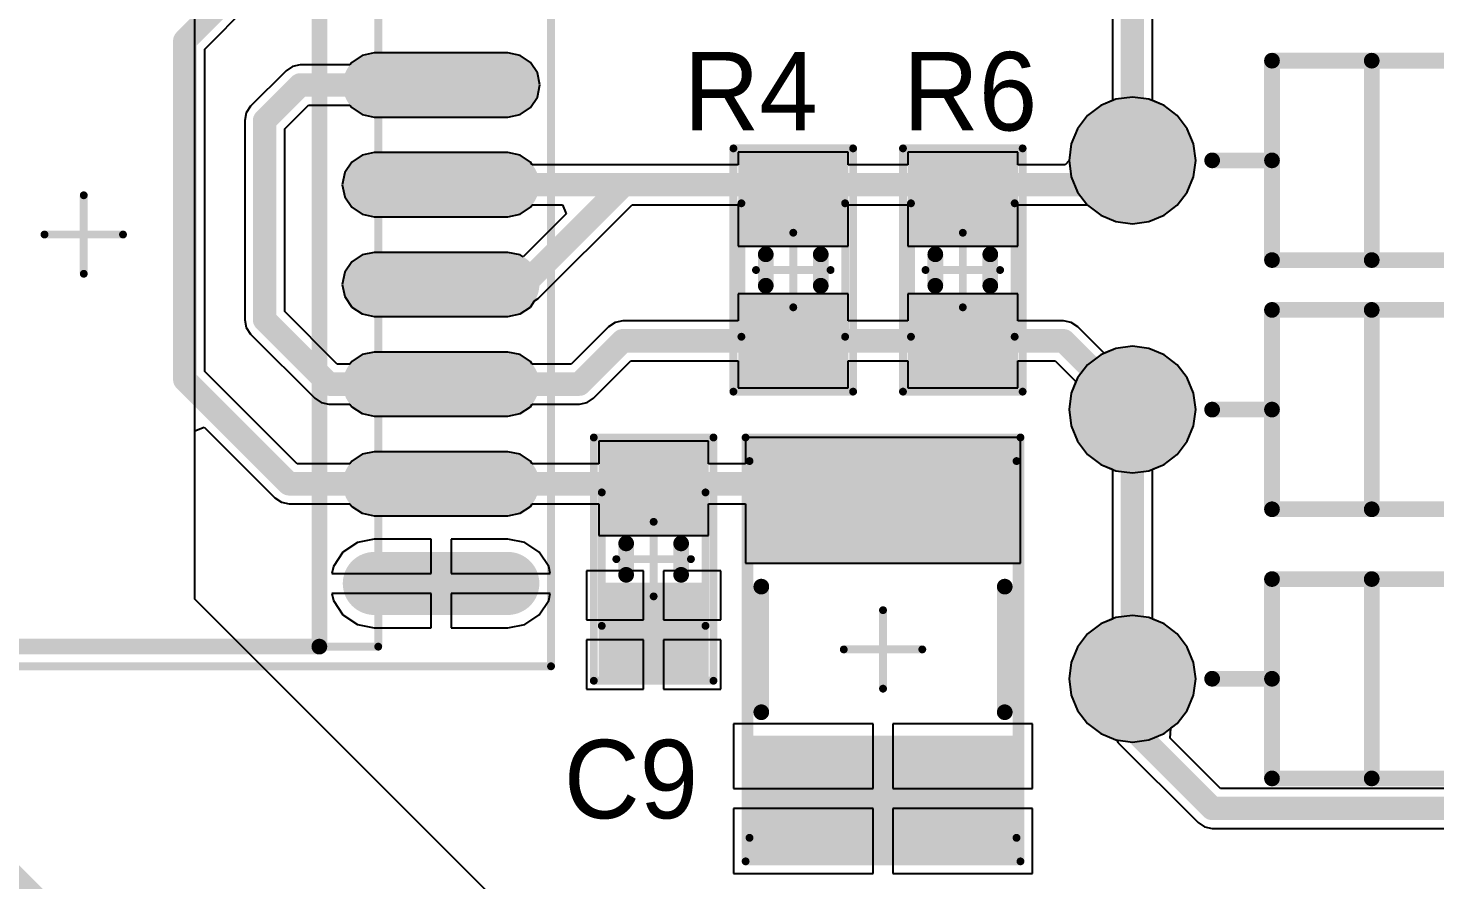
# Model space of a CAD drawing. Header units: millimetres. Extents: x 2.41 to 5.26, y 1.71 to 2.9.
# Drawn here: x 3.581 to 4.286, y 2.021 to 2.449 of the extents above; entities that cross this region are included whole.
import ezdxf

# ---------------------------------------------------------------- set-up
doc = ezdxf.new("R2010")
doc.units = ezdxf.units.MM
doc.header["$MEASUREMENT"] = 0
for name, color, linetype in [('BottomLayer', 5, 'Continuous'), ('BottomSolder', 6, 'Continuous'), ('Mechanical13', 56, 'Continuous'), ('Mechanical15', 56, 'Continuous'), ('MultiLayer', 9, 'Continuous'), ('PadHoleLayer', 156, 'Continuous'), ('TopLayer', 1, 'Continuous'), ('TopOverlay', 2, 'Continuous'), ('TopPaste', 8, 'Continuous'), ('TopSolder', 216, 'Continuous')]:
    doc.layers.add(name, color=color, linetype=linetype)

# ---------------------------------------------------------------- blocks, each defined once
blk = doc.blocks.new('SOIC127P1030_16N_8')
at = {"layer": 'Mechanical13', "const_width": 0.00394}
for points in [[(0.14764, -0.20669), (0.14764, 0.20669)], [(-0.14764, -0.20669), (0.14764, -0.20669)]]:
    blk.add_lwpolyline(points, dxfattribs=at)
at = {"layer": 'Mechanical13', "const_width": 0.00197}
blk.add_lwpolyline([(0.14665, -0.20669, 1), (0.14862, -0.20669, 1)], format="xyb", close=True, dxfattribs=at)
blk.add_lwpolyline([(0.14665, -0.20669, 1), (0.14862, -0.20669, 1)], format="xyb", close=True, dxfattribs=at)
at = {"layer": 'Mechanical15', "const_width": 0.00394}
for points in [[(0.23425, -0.21654), (0.23425, 0.21654)], [(0, -0.01969), (0, 0.01969)], [(-0.01969, 0), (0.01969, 0)], [(-0.23425, -0.21654), (0.23425, -0.21654)]]:
    blk.add_lwpolyline(points, dxfattribs=at)
at = {"layer": 'Mechanical15', "const_width": 0.00197}
for points in [[(-0.00098, 0.01969, 1), (0.00098, 0.01969, 1)], [(-0.02067, 0, 1), (-0.0187, 0, 1)], [(0.0187, 0, 1), (0.02067, 0, 1)], [(-0.00098, -0.01969, 1), (0.00098, -0.01969, 1)], [(0.23327, -0.21654, 1), (0.23524, -0.21654, 1)], [(0.23327, -0.21654, 1), (0.23524, -0.21654, 1)]]:
    blk.add_lwpolyline(points, format="xyb", close=True, dxfattribs=at)
at = {"layer": 'TopLayer', "const_width": 0.02362}
for points in [[(0.14567, 0.075), (0.2126, 0.075)], [(0.14567, 0.025), (0.2126, 0.025)], [(0.14567, -0.025), (0.2126, -0.025)], [(0.14567, -0.075), (0.2126, -0.075)], [(0.14567, -0.125), (0.2126, -0.125)], [(0.14567, -0.175), (0.2126, -0.175)]]:
    blk.add_lwpolyline(points, dxfattribs=at)
at = {"layer": 'TopLayer', "const_width": 0.01181}
for points in [[(0.13976, 0.075, 1), (0.15157, 0.075, 1)], [(0.20669, 0.075, 1), (0.2185, 0.075, 1)], [(0.13976, 0.025, 1), (0.15157, 0.025, 1)], [(0.20669, 0.025, 1), (0.2185, 0.025, 1)], [(0.13976, -0.025, 1), (0.15157, -0.025, 1)], [(0.20669, -0.025, 1), (0.2185, -0.025, 1)], [(0.13976, -0.075, 1), (0.15157, -0.075, 1)], [(0.20669, -0.075, 1), (0.2185, -0.075, 1)], [(0.13976, -0.125, 1), (0.15157, -0.125, 1)], [(0.20669, -0.125, 1), (0.2185, -0.125, 1)], [(0.13976, -0.175, 1), (0.15157, -0.175, 1)], [(0.20669, -0.175, 1), (0.2185, -0.175, 1)]]:
    blk.add_lwpolyline(points, format="xyb", close=True, dxfattribs=at)
at = {"layer": 'TopOverlay', "const_width": 0.00787}
for points in [[(0.11811, -0.20669), (0.11811, 0.20669)], [(-0.11811, -0.20669), (0.11811, -0.20669)]]:
    blk.add_lwpolyline(points, dxfattribs=at)
at = {"layer": 'TopOverlay', "const_width": 0.00394}
blk.add_lwpolyline([(0.11614, -0.20669, 1), (0.12008, -0.20669, 1)], format="xyb", close=True, dxfattribs=at)
blk.add_lwpolyline([(0.11614, -0.20669, 1), (0.12008, -0.20669, 1)], format="xyb", close=True, dxfattribs=at)
at = {"layer": 'TopPaste', "const_width": 0.02362}
for points in [[(0.14567, 0.075), (0.2126, 0.075)], [(0.14567, 0.025), (0.2126, 0.025)], [(0.14567, -0.025), (0.2126, -0.025)], [(0.14567, -0.075), (0.2126, -0.075)], [(0.14567, -0.125), (0.2126, -0.125)], [(0.14567, -0.175), (0.2126, -0.175)]]:
    blk.add_lwpolyline(points, dxfattribs=at)
at = {"layer": 'TopPaste', "const_width": 0.01181}
for points in [[(0.13976, 0.075, 1), (0.15157, 0.075, 1)], [(0.20669, 0.075, 1), (0.2185, 0.075, 1)], [(0.13976, 0.025, 1), (0.15157, 0.025, 1)], [(0.20669, 0.025, 1), (0.2185, 0.025, 1)], [(0.13976, -0.025, 1), (0.15157, -0.025, 1)], [(0.20669, -0.025, 1), (0.2185, -0.025, 1)], [(0.13976, -0.075, 1), (0.15157, -0.075, 1)], [(0.20669, -0.075, 1), (0.2185, -0.075, 1)], [(0.13976, -0.125, 1), (0.15157, -0.125, 1)], [(0.20669, -0.125, 1), (0.2185, -0.125, 1)], [(0.13976, -0.175, 1), (0.15157, -0.175, 1)], [(0.20669, -0.175, 1), (0.2185, -0.175, 1)]]:
    blk.add_lwpolyline(points, format="xyb", close=True, dxfattribs=at)
at = {"layer": 'TopSolder', "const_width": 0.03162}
for points in [[(0.14567, 0.075), (0.2126, 0.075)], [(0.14567, 0.025), (0.2126, 0.025)], [(0.14567, -0.025), (0.2126, -0.025)], [(0.14567, -0.075), (0.2126, -0.075)], [(0.14567, -0.125), (0.2126, -0.125)], [(0.14567, -0.175), (0.2126, -0.175)]]:
    blk.add_lwpolyline(points, dxfattribs=at)
at = {"layer": 'TopSolder', "const_width": 0.01581}
for points in [[(0.13776, 0.075, 1), (0.15357, 0.075, 1)], [(0.20469, 0.075, 1), (0.2205, 0.075, 1)], [(0.13776, 0.025, 1), (0.15357, 0.025, 1)], [(0.20469, 0.025, 1), (0.2205, 0.025, 1)], [(0.13776, -0.025, 1), (0.15357, -0.025, 1)], [(0.20469, -0.025, 1), (0.2205, -0.025, 1)], [(0.13776, -0.075, 1), (0.15357, -0.075, 1)], [(0.20469, -0.075, 1), (0.2205, -0.075, 1)], [(0.13776, -0.125, 1), (0.15357, -0.125, 1)], [(0.20469, -0.125, 1), (0.2205, -0.125, 1)], [(0.13776, -0.175, 1), (0.15357, -0.175, 1)], [(0.20469, -0.175, 1), (0.2205, -0.175, 1)]]:
    blk.add_lwpolyline(points, format="xyb", close=True, dxfattribs=at)
blk = doc.blocks.new('SMD_R_9')
at = {"layer": 'Mechanical13', "const_width": 0.00394}
for points in [[(-0.03346, -0.026), (-0.03346, 0.026)], [(0.03346, 0.026), (-0.03346, 0.026)], [(0.03346, -0.026), (0.03346, 0.026)], [(0.03346, -0.026), (-0.03346, -0.026)]]:
    blk.add_lwpolyline(points, dxfattribs=at)
at = {"layer": 'Mechanical13', "const_width": 0.00197}
for points in [[(-0.03445, 0.026, 1), (-0.03248, 0.026, 1)], [(-0.03445, 0.026, 1), (-0.03248, 0.026, 1)], [(0.03248, 0.026, 1), (0.03445, 0.026, 1)], [(0.03248, 0.026, 1), (0.03445, 0.026, 1)], [(-0.03445, -0.026, 1), (-0.03248, -0.026, 1)], [(-0.03445, -0.026, 1), (-0.03248, -0.026, 1)], [(0.03248, -0.026, 1), (0.03445, -0.026, 1)], [(0.03248, -0.026, 1), (0.03445, -0.026, 1)]]:
    blk.add_lwpolyline(points, format="xyb", close=True, dxfattribs=at)
at = {"layer": 'Mechanical15', "const_width": 0.00394}
for points in [[(-0.061, -0.03), (-0.061, 0.03)], [(0.061, 0.03), (-0.061, 0.03)], [(0.061, -0.03), (0.061, 0.03)], [(0, -0.0187), (0, 0.0187)], [(0.0187, 0), (-0.0187, 0)], [(0.061, -0.03), (-0.061, -0.03)]]:
    blk.add_lwpolyline(points, dxfattribs=at)
at = {"layer": 'Mechanical15', "const_width": 0.00197}
for points in [[(-0.06198, 0.03, 1), (-0.06002, 0.03, 1)], [(-0.06198, 0.03, 1), (-0.06002, 0.03, 1)], [(0.06002, 0.03, 1), (0.06198, 0.03, 1)], [(0.06002, 0.03, 1), (0.06198, 0.03, 1)], [(-0.00098, 0.0187, 1), (0.00098, 0.0187, 1)], [(-0.01968, 0, 1), (-0.01772, 0, 1)], [(0.01772, 0, 1), (0.01969, 0, 1)], [(-0.00098, -0.0187, 1), (0.00098, -0.0187, 1)], [(-0.06198, -0.03, 1), (-0.06002, -0.03, 1)], [(-0.06198, -0.03, 1), (-0.06002, -0.03, 1)], [(0.06002, -0.03, 1), (0.06198, -0.03, 1)], [(0.06002, -0.03, 1), (0.06198, -0.03, 1)]]:
    blk.add_lwpolyline(points, format="xyb", close=True, dxfattribs=at)
at = {"layer": 'TopLayer'}
for points in [[(-0.01584, -0.02362), (-0.01584, 0.02362), (-0.05521, -0.02362), (-0.05521, 0.02362)], [(0.05521, -0.02362), (0.05521, 0.02362), (0.01584, -0.02362), (0.01584, 0.02362)]]:
    blk.add_solid(points, dxfattribs=at)
at = {"layer": 'TopOverlay', "const_width": 0.00787}
for points in [[(0.00787, 0.01378), (-0.00787, 0.01378)], [(0.00787, -0.01378), (-0.00787, -0.01378)]]:
    blk.add_lwpolyline(points, dxfattribs=at)
at = {"layer": 'TopOverlay', "const_width": 0.00394}
for points in [[(-0.00984, 0.01378, 1), (-0.00591, 0.01378, 1)], [(0.00591, 0.01378, 1), (0.00984, 0.01378, 1)], [(-0.00984, -0.01378, 1), (-0.00591, -0.01378, 1)], [(0.00591, -0.01378, 1), (0.00984, -0.01378, 1)]]:
    blk.add_lwpolyline(points, format="xyb", close=True, dxfattribs=at)
at = {"layer": 'TopPaste'}
for points in [[(-0.01584, -0.02362), (-0.01584, 0.02362), (-0.05521, -0.02362), (-0.05521, 0.02362)], [(0.05521, -0.02362), (0.05521, 0.02362), (0.01584, -0.02362), (0.01584, 0.02362)]]:
    blk.add_solid(points, dxfattribs=at)
at = {"layer": 'TopSolder'}
for points in [[(-0.01184, -0.02762), (-0.01184, 0.02762), (-0.05921, -0.02762), (-0.05921, 0.02762)], [(0.05921, -0.02762), (0.05921, 0.02762), (0.01184, -0.02762), (0.01184, 0.02762)]]:
    blk.add_solid(points, dxfattribs=at)
blk = doc.blocks.new('SMD_R_10')
at = {"layer": 'Mechanical13', "const_width": 0.00394}
for points in [[(-0.03346, -0.026), (-0.03346, 0.026)], [(0.03346, 0.026), (-0.03346, 0.026)], [(0.03346, -0.026), (0.03346, 0.026)], [(0.03346, -0.026), (-0.03346, -0.026)]]:
    blk.add_lwpolyline(points, dxfattribs=at)
at = {"layer": 'Mechanical13', "const_width": 0.00197}
for points in [[(-0.03445, 0.026, 1), (-0.03248, 0.026, 1)], [(-0.03445, 0.026, 1), (-0.03248, 0.026, 1)], [(0.03248, 0.026, 1), (0.03445, 0.026, 1)], [(0.03248, 0.026, 1), (0.03445, 0.026, 1)], [(-0.03445, -0.026, 1), (-0.03248, -0.026, 1)], [(-0.03445, -0.026, 1), (-0.03248, -0.026, 1)], [(0.03248, -0.026, 1), (0.03445, -0.026, 1)], [(0.03248, -0.026, 1), (0.03445, -0.026, 1)]]:
    blk.add_lwpolyline(points, format="xyb", close=True, dxfattribs=at)
at = {"layer": 'Mechanical15', "const_width": 0.00394}
for points in [[(-0.061, -0.03), (-0.061, 0.03)], [(0.061, 0.03), (-0.061, 0.03)], [(0.061, -0.03), (0.061, 0.03)], [(0, -0.0187), (0, 0.0187)], [(0.0187, 0), (-0.0187, 0)], [(0.061, -0.03), (-0.061, -0.03)]]:
    blk.add_lwpolyline(points, dxfattribs=at)
at = {"layer": 'Mechanical15', "const_width": 0.00197}
for points in [[(-0.06198, 0.03, 1), (-0.06002, 0.03, 1)], [(-0.06198, 0.03, 1), (-0.06002, 0.03, 1)], [(0.06002, 0.03, 1), (0.06198, 0.03, 1)], [(0.06002, 0.03, 1), (0.06198, 0.03, 1)], [(-0.00098, 0.0187, 1), (0.00098, 0.0187, 1)], [(-0.01968, 0, 1), (-0.01772, 0, 1)], [(0.01772, 0, 1), (0.01969, 0, 1)], [(-0.00098, -0.0187, 1), (0.00098, -0.0187, 1)], [(-0.06198, -0.03, 1), (-0.06002, -0.03, 1)], [(-0.06198, -0.03, 1), (-0.06002, -0.03, 1)], [(0.06002, -0.03, 1), (0.06198, -0.03, 1)], [(0.06002, -0.03, 1), (0.06198, -0.03, 1)]]:
    blk.add_lwpolyline(points, format="xyb", close=True, dxfattribs=at)
at = {"layer": 'TopLayer'}
for points in [[(-0.01584, -0.02362), (-0.01584, 0.02362), (-0.05521, -0.02362), (-0.05521, 0.02362)], [(0.05521, -0.02362), (0.05521, 0.02362), (0.01584, -0.02362), (0.01584, 0.02362)]]:
    blk.add_solid(points, dxfattribs=at)
at = {"layer": 'TopOverlay', "const_width": 0.00787}
for points in [[(0.00787, 0.01378), (-0.00787, 0.01378)], [(0.00787, -0.01378), (-0.00787, -0.01378)]]:
    blk.add_lwpolyline(points, dxfattribs=at)
at = {"layer": 'TopOverlay', "const_width": 0.00394}
for points in [[(-0.00984, 0.01378, 1), (-0.00591, 0.01378, 1)], [(0.00591, 0.01378, 1), (0.00984, 0.01378, 1)], [(-0.00984, -0.01378, 1), (-0.00591, -0.01378, 1)], [(0.00591, -0.01378, 1), (0.00984, -0.01378, 1)]]:
    blk.add_lwpolyline(points, format="xyb", close=True, dxfattribs=at)
at = {"layer": 'TopPaste'}
for points in [[(-0.01584, -0.02362), (-0.01584, 0.02362), (-0.05521, -0.02362), (-0.05521, 0.02362)], [(0.05521, -0.02362), (0.05521, 0.02362), (0.01584, -0.02362), (0.01584, 0.02362)]]:
    blk.add_solid(points, dxfattribs=at)
at = {"layer": 'TopSolder'}
for points in [[(-0.01184, -0.02762), (-0.01184, 0.02762), (-0.05921, -0.02762), (-0.05921, 0.02762)], [(0.05921, -0.02762), (0.05921, 0.02762), (0.01184, -0.02762), (0.01184, 0.02762)]]:
    blk.add_solid(points, dxfattribs=at)
blk = doc.blocks.new('DIODE_0_4_12')
at = {"layer": 'BottomLayer', "const_width": 0.02756}
for points in [[(-0.21378, 0, 1), (-0.18622, 0, 1)], [(0.18622, 0, 1), (0.21378, 0, 1)]]:
    blk.add_lwpolyline(points, format="xyb", close=True, dxfattribs=at)
at = {"layer": 'BottomSolder', "const_width": 0.03156}
for points in [[(-0.21578, 0, 1), (-0.18422, 0, 1)], [(0.18422, 0, 1), (0.21578, 0, 1)]]:
    blk.add_lwpolyline(points, format="xyb", close=True, dxfattribs=at)
at = {"layer": 'MultiLayer', "const_width": 0.02756}
for points in [[(-0.21378, 0, 1), (-0.18622, 0, 1)], [(0.18622, 0, 1), (0.21378, 0, 1)]]:
    blk.add_lwpolyline(points, format="xyb", close=True, dxfattribs=at)
at = {"layer": 'PadHoleLayer', "const_width": 0.01673}
for points in [[(-0.20837, 0, 1), (-0.19163, 0, 1)], [(0.19163, 0, 1), (0.20837, 0, 1)]]:
    blk.add_lwpolyline(points, format="xyb", close=True, dxfattribs=at)
at = {"layer": 'TopLayer', "const_width": 0.02756}
for points in [[(-0.21378, 0, 1), (-0.18622, 0, 1)], [(0.18622, 0, 1), (0.21378, 0, 1)]]:
    blk.add_lwpolyline(points, format="xyb", close=True, dxfattribs=at)
at = {"layer": 'TopOverlay', "const_width": 0.00787}
for points in [[(0.13, 0.05), (-0.13, 0.05)], [(-0.13, 0.05), (-0.13, -0.05)], [(0.08, 0.05), (0.08, -0.05)], [(0.13, 0.05), (0.13, -0.05)], [(-0.13, 0), (-0.16, 0)], [(0.16, 0), (0.13, 0)], [(0.13, -0.05), (-0.13, -0.05)]]:
    blk.add_lwpolyline(points, dxfattribs=at)
at = {"layer": 'TopOverlay', "const_width": 0.00394}
for points in [[(-0.13197, 0.05, 1), (-0.12803, 0.05, 1)], [(-0.13197, 0.05, 1), (-0.12803, 0.05, 1)], [(0.07803, 0.05, 1), (0.08197, 0.05, 1)], [(0.12803, 0.05, 1), (0.13197, 0.05, 1)], [(0.12803, 0.05, 1), (0.13197, 0.05, 1)], [(-0.16197, 0, 1), (-0.15803, 0, 1)], [(-0.13197, 0, 1), (-0.12803, 0, 1)], [(0.12803, 0, 1), (0.13197, 0, 1)], [(0.15803, 0, 1), (0.16197, 0, 1)], [(-0.13197, -0.05, 1), (-0.12803, -0.05, 1)], [(-0.13197, -0.05, 1), (-0.12803, -0.05, 1)], [(0.07803, -0.05, 1), (0.08197, -0.05, 1)], [(0.12803, -0.05, 1), (0.13197, -0.05, 1)], [(0.12803, -0.05, 1), (0.13197, -0.05, 1)]]:
    blk.add_lwpolyline(points, format="xyb", close=True, dxfattribs=at)
at = {"layer": 'TopSolder', "const_width": 0.03156}
for points in [[(-0.21578, 0, 1), (-0.18422, 0, 1)], [(0.18422, 0, 1), (0.21578, 0, 1)]]:
    blk.add_lwpolyline(points, format="xyb", close=True, dxfattribs=at)
blk = doc.blocks.new('DIODE_0_4_13')
at = {"layer": 'BottomLayer', "const_width": 0.02756}
for points in [[(-0.21378, 0, 1), (-0.18622, 0, 1)], [(0.18622, 0, 1), (0.21378, 0, 1)]]:
    blk.add_lwpolyline(points, format="xyb", close=True, dxfattribs=at)
at = {"layer": 'BottomSolder', "const_width": 0.03156}
for points in [[(-0.21578, 0, 1), (-0.18422, 0, 1)], [(0.18422, 0, 1), (0.21578, 0, 1)]]:
    blk.add_lwpolyline(points, format="xyb", close=True, dxfattribs=at)
at = {"layer": 'MultiLayer', "const_width": 0.02756}
for points in [[(-0.21378, 0, 1), (-0.18622, 0, 1)], [(0.18622, 0, 1), (0.21378, 0, 1)]]:
    blk.add_lwpolyline(points, format="xyb", close=True, dxfattribs=at)
at = {"layer": 'PadHoleLayer', "const_width": 0.01673}
for points in [[(-0.20837, 0, 1), (-0.19163, 0, 1)], [(0.19163, 0, 1), (0.20837, 0, 1)]]:
    blk.add_lwpolyline(points, format="xyb", close=True, dxfattribs=at)
at = {"layer": 'TopLayer', "const_width": 0.02756}
for points in [[(-0.21378, 0, 1), (-0.18622, 0, 1)], [(0.18622, 0, 1), (0.21378, 0, 1)]]:
    blk.add_lwpolyline(points, format="xyb", close=True, dxfattribs=at)
at = {"layer": 'TopOverlay', "const_width": 0.00787}
for points in [[(0.13, 0.05), (-0.13, 0.05)], [(-0.13, 0.05), (-0.13, -0.05)], [(0.08, 0.05), (0.08, -0.05)], [(0.13, 0.05), (0.13, -0.05)], [(-0.13, 0), (-0.16, 0)], [(0.16, 0), (0.13, 0)], [(0.13, -0.05), (-0.13, -0.05)]]:
    blk.add_lwpolyline(points, dxfattribs=at)
at = {"layer": 'TopOverlay', "const_width": 0.00394}
for points in [[(-0.13197, 0.05, 1), (-0.12803, 0.05, 1)], [(-0.13197, 0.05, 1), (-0.12803, 0.05, 1)], [(0.07803, 0.05, 1), (0.08197, 0.05, 1)], [(0.12803, 0.05, 1), (0.13197, 0.05, 1)], [(0.12803, 0.05, 1), (0.13197, 0.05, 1)], [(-0.16197, 0, 1), (-0.15803, 0, 1)], [(-0.13197, 0, 1), (-0.12803, 0, 1)], [(0.12803, 0, 1), (0.13197, 0, 1)], [(0.15803, 0, 1), (0.16197, 0, 1)], [(-0.13197, -0.05, 1), (-0.12803, -0.05, 1)], [(-0.13197, -0.05, 1), (-0.12803, -0.05, 1)], [(0.07803, -0.05, 1), (0.08197, -0.05, 1)], [(0.12803, -0.05, 1), (0.13197, -0.05, 1)], [(0.12803, -0.05, 1), (0.13197, -0.05, 1)]]:
    blk.add_lwpolyline(points, format="xyb", close=True, dxfattribs=at)
at = {"layer": 'TopSolder', "const_width": 0.03156}
for points in [[(-0.21578, 0, 1), (-0.18422, 0, 1)], [(0.18422, 0, 1), (0.21578, 0, 1)]]:
    blk.add_lwpolyline(points, format="xyb", close=True, dxfattribs=at)
blk = doc.blocks.new('DIODE_0_4_15')
at = {"layer": 'BottomLayer', "const_width": 0.02756}
for points in [[(-0.21378, 0, 1), (-0.18622, 0, 1)], [(0.18622, 0, 1), (0.21378, 0, 1)]]:
    blk.add_lwpolyline(points, format="xyb", close=True, dxfattribs=at)
at = {"layer": 'BottomSolder', "const_width": 0.03156}
for points in [[(-0.21578, 0, 1), (-0.18422, 0, 1)], [(0.18422, 0, 1), (0.21578, 0, 1)]]:
    blk.add_lwpolyline(points, format="xyb", close=True, dxfattribs=at)
at = {"layer": 'MultiLayer', "const_width": 0.02756}
for points in [[(-0.21378, 0, 1), (-0.18622, 0, 1)], [(0.18622, 0, 1), (0.21378, 0, 1)]]:
    blk.add_lwpolyline(points, format="xyb", close=True, dxfattribs=at)
at = {"layer": 'PadHoleLayer', "const_width": 0.01673}
for points in [[(-0.20837, 0, 1), (-0.19163, 0, 1)], [(0.19163, 0, 1), (0.20837, 0, 1)]]:
    blk.add_lwpolyline(points, format="xyb", close=True, dxfattribs=at)
at = {"layer": 'TopLayer', "const_width": 0.02756}
for points in [[(-0.21378, 0, 1), (-0.18622, 0, 1)], [(0.18622, 0, 1), (0.21378, 0, 1)]]:
    blk.add_lwpolyline(points, format="xyb", close=True, dxfattribs=at)
at = {"layer": 'TopOverlay', "const_width": 0.00787}
for points in [[(0.13, 0.05), (-0.13, 0.05)], [(-0.13, 0.05), (-0.13, -0.05)], [(0.08, 0.05), (0.08, -0.05)], [(0.13, 0.05), (0.13, -0.05)], [(-0.13, 0), (-0.16, 0)], [(0.16, 0), (0.13, 0)], [(0.13, -0.05), (-0.13, -0.05)]]:
    blk.add_lwpolyline(points, dxfattribs=at)
at = {"layer": 'TopOverlay', "const_width": 0.00394}
for points in [[(-0.13197, 0.05, 1), (-0.12803, 0.05, 1)], [(-0.13197, 0.05, 1), (-0.12803, 0.05, 1)], [(0.07803, 0.05, 1), (0.08197, 0.05, 1)], [(0.12803, 0.05, 1), (0.13197, 0.05, 1)], [(0.12803, 0.05, 1), (0.13197, 0.05, 1)], [(-0.16197, 0, 1), (-0.15803, 0, 1)], [(-0.13197, 0, 1), (-0.12803, 0, 1)], [(0.12803, 0, 1), (0.13197, 0, 1)], [(0.15803, 0, 1), (0.16197, 0, 1)], [(-0.13197, -0.05, 1), (-0.12803, -0.05, 1)], [(-0.13197, -0.05, 1), (-0.12803, -0.05, 1)], [(0.07803, -0.05, 1), (0.08197, -0.05, 1)], [(0.12803, -0.05, 1), (0.13197, -0.05, 1)], [(0.12803, -0.05, 1), (0.13197, -0.05, 1)]]:
    blk.add_lwpolyline(points, format="xyb", close=True, dxfattribs=at)
at = {"layer": 'TopSolder', "const_width": 0.03156}
for points in [[(-0.21578, 0, 1), (-0.18422, 0, 1)], [(0.18422, 0, 1), (0.21578, 0, 1)]]:
    blk.add_lwpolyline(points, format="xyb", close=True, dxfattribs=at)
blk = doc.blocks.new('SMD_R_20')
at = {"layer": 'Mechanical13', "const_width": 0.00394}
for points in [[(-0.03346, 0.026), (-0.03346, -0.026)], [(-0.03346, 0.026), (0.03346, 0.026)], [(0.03346, 0.026), (0.03346, -0.026)], [(-0.03346, -0.026), (0.03346, -0.026)]]:
    blk.add_lwpolyline(points, dxfattribs=at)
at = {"layer": 'Mechanical13', "const_width": 0.00197}
for points in [[(-0.03445, 0.026, 1), (-0.03248, 0.026, 1)], [(-0.03445, 0.026, 1), (-0.03248, 0.026, 1)], [(0.03248, 0.026, 1), (0.03445, 0.026, 1)], [(0.03248, 0.026, 1), (0.03445, 0.026, 1)], [(-0.03445, -0.026, 1), (-0.03248, -0.026, 1)], [(-0.03445, -0.026, 1), (-0.03248, -0.026, 1)], [(0.03248, -0.026, 1), (0.03445, -0.026, 1)], [(0.03248, -0.026, 1), (0.03445, -0.026, 1)]]:
    blk.add_lwpolyline(points, format="xyb", close=True, dxfattribs=at)
at = {"layer": 'Mechanical15', "const_width": 0.00394}
for points in [[(-0.061, 0.03), (-0.061, -0.03)], [(-0.061, 0.03), (0.061, 0.03)], [(0.061, 0.03), (0.061, -0.03)], [(0, 0.0187), (0, -0.0187)], [(-0.0187, 0), (0.0187, 0)], [(-0.061, -0.03), (0.061, -0.03)]]:
    blk.add_lwpolyline(points, dxfattribs=at)
at = {"layer": 'Mechanical15', "const_width": 0.00197}
for points in [[(-0.06198, 0.03, 1), (-0.06002, 0.03, 1)], [(-0.06198, 0.03, 1), (-0.06002, 0.03, 1)], [(0.06002, 0.03, 1), (0.06198, 0.03, 1)], [(0.06002, 0.03, 1), (0.06198, 0.03, 1)], [(-0.00098, 0.0187, 1), (0.00098, 0.0187, 1)], [(-0.01968, 0, 1), (-0.01772, 0, 1)], [(0.01772, 0, 1), (0.01969, 0, 1)], [(-0.00098, -0.0187, 1), (0.00098, -0.0187, 1)], [(-0.06198, -0.03, 1), (-0.06002, -0.03, 1)], [(-0.06198, -0.03, 1), (-0.06002, -0.03, 1)], [(0.06002, -0.03, 1), (0.06198, -0.03, 1)], [(0.06002, -0.03, 1), (0.06198, -0.03, 1)]]:
    blk.add_lwpolyline(points, format="xyb", close=True, dxfattribs=at)
at = {"layer": 'TopLayer'}
for points in [[(-0.01584, -0.02362), (-0.01584, 0.02362), (-0.05521, -0.02362), (-0.05521, 0.02362)], [(0.05521, -0.02362), (0.05521, 0.02362), (0.01584, -0.02362), (0.01584, 0.02362)]]:
    blk.add_solid(points, dxfattribs=at)
at = {"layer": 'TopOverlay', "const_width": 0.00787}
for points in [[(-0.00787, 0.01378), (0.00787, 0.01378)], [(-0.00787, -0.01378), (0.00787, -0.01378)]]:
    blk.add_lwpolyline(points, dxfattribs=at)
at = {"layer": 'TopOverlay', "const_width": 0.00394}
for points in [[(-0.00984, 0.01378, 1), (-0.00591, 0.01378, 1)], [(0.00591, 0.01378, 1), (0.00984, 0.01378, 1)], [(-0.00984, -0.01378, 1), (-0.00591, -0.01378, 1)], [(0.00591, -0.01378, 1), (0.00984, -0.01378, 1)]]:
    blk.add_lwpolyline(points, format="xyb", close=True, dxfattribs=at)
at = {"layer": 'TopPaste'}
for points in [[(-0.01584, -0.02362), (-0.01584, 0.02362), (-0.05521, -0.02362), (-0.05521, 0.02362)], [(0.05521, -0.02362), (0.05521, 0.02362), (0.01584, -0.02362), (0.01584, 0.02362)]]:
    blk.add_solid(points, dxfattribs=at)
at = {"layer": 'TopSolder'}
for points in [[(-0.01184, -0.02762), (-0.01184, 0.02762), (-0.05921, -0.02762), (-0.05921, 0.02762)], [(0.05921, -0.02762), (0.05921, 0.02762), (0.01184, -0.02762), (0.01184, 0.02762)]]:
    blk.add_solid(points, dxfattribs=at)
blk = doc.blocks.new('INDC4532L_21')
at = {"layer": 'Mechanical13', "const_width": 0.00394}
for points in [[(-0.09449, 0.06693), (0.09449, 0.06693)], [(-0.09449, 0.06693), (-0.09449, -0.06693)], [(0.09449, 0.06693), (0.09449, -0.06693)], [(-0.09449, -0.06693), (0.09449, -0.06693)]]:
    blk.add_lwpolyline(points, dxfattribs=at)
at = {"layer": 'Mechanical13', "const_width": 0.00197}
for points in [[(-0.09547, 0.06693, 1), (-0.0935, 0.06693, 1)], [(-0.09547, 0.06693, 1), (-0.0935, 0.06693, 1)], [(0.0935, 0.06693, 1), (0.09547, 0.06693, 1)], [(0.0935, 0.06693, 1), (0.09547, 0.06693, 1)], [(-0.09547, -0.06693, 1), (-0.0935, -0.06693, 1)], [(-0.09547, -0.06693, 1), (-0.0935, -0.06693, 1)], [(0.0935, -0.06693, 1), (0.09547, -0.06693, 1)], [(0.0935, -0.06693, 1), (0.09547, -0.06693, 1)]]:
    blk.add_lwpolyline(points, format="xyb", close=True, dxfattribs=at)
at = {"layer": 'Mechanical15', "const_width": 0.00394}
for points in [[(-0.1063, 0.0689), (0.1063, 0.0689)], [(-0.1063, 0.0689), (-0.1063, -0.0689)], [(0.1063, 0.0689), (0.1063, -0.0689)], [(0, 0.01969), (0, -0.01969)], [(-0.01969, 0), (0.01969, 0)], [(-0.1063, -0.0689), (0.1063, -0.0689)]]:
    blk.add_lwpolyline(points, dxfattribs=at)
at = {"layer": 'Mechanical15', "const_width": 0.00197}
for points in [[(-0.10728, 0.0689, 1), (-0.10532, 0.0689, 1)], [(-0.10728, 0.0689, 1), (-0.10532, 0.0689, 1)], [(0.10532, 0.0689, 1), (0.10728, 0.0689, 1)], [(0.10532, 0.0689, 1), (0.10728, 0.0689, 1)], [(-0.00098, 0.01969, 1), (0.00098, 0.01969, 1)], [(-0.02067, 0, 1), (-0.0187, 0, 1)], [(0.0187, 0, 1), (0.02067, 0, 1)], [(-0.00098, -0.01969, 1), (0.00098, -0.01969, 1)], [(-0.10728, -0.0689, 1), (-0.10532, -0.0689, 1)], [(-0.10728, -0.0689, 1), (-0.10532, -0.0689, 1)], [(0.10532, -0.0689, 1), (0.10728, -0.0689, 1)], [(0.10532, -0.0689, 1), (0.10728, -0.0689, 1)]]:
    blk.add_lwpolyline(points, format="xyb", close=True, dxfattribs=at)
at = {"layer": 'TopLayer'}
for points in [[(-0.04724, -0.06496), (-0.04724, 0.06496), (-0.10236, -0.06496), (-0.10236, 0.06496)], [(0.10236, -0.06496), (0.10236, 0.06496), (0.04724, -0.06496), (0.04724, 0.06496)]]:
    blk.add_solid(points, dxfattribs=at)
at = {"layer": 'TopOverlay', "const_width": 0.00787}
for points in [[(-0.0315, 0.06102), (0.0315, 0.06102)], [(-0.0315, -0.06102), (0.0315, -0.06102)]]:
    blk.add_lwpolyline(points, dxfattribs=at)
at = {"layer": 'TopOverlay', "const_width": 0.00394}
for points in [[(-0.03346, 0.06102, 1), (-0.02953, 0.06102, 1)], [(0.02953, 0.06102, 1), (0.03346, 0.06102, 1)], [(-0.03346, -0.06102, 1), (-0.02953, -0.06102, 1)], [(0.02953, -0.06102, 1), (0.03346, -0.06102, 1)]]:
    blk.add_lwpolyline(points, format="xyb", close=True, dxfattribs=at)
at = {"layer": 'TopPaste'}
for points in [[(-0.04724, -0.06496), (-0.04724, 0.06496), (-0.10236, -0.06496), (-0.10236, 0.06496)], [(0.10236, -0.06496), (0.10236, 0.06496), (0.04724, -0.06496), (0.04724, 0.06496)]]:
    blk.add_solid(points, dxfattribs=at)
at = {"layer": 'TopSolder'}
for points in [[(-0.04324, -0.06896), (-0.04324, 0.06896), (-0.10636, -0.06896), (-0.10636, 0.06896)], [(0.10636, -0.06896), (0.10636, 0.06896), (0.04324, -0.06896), (0.04324, 0.06896)]]:
    blk.add_solid(points, dxfattribs=at)

msp = doc.modelspace()

# ---------------------------------------------------------------- linework, layer by layer
at = {"layer": 'BottomLayer'}
for p, q in [((3.66483, 2.1622), (3.66483, 2.8842)), ((4.12661, 2.41289), (4.11895, 2.40972)), ((4.13483, 2.41397), (4.12661, 2.41289)), ((4.14306, 2.41289), (4.13483, 2.41397)), ((4.15072, 2.40972), (4.14306, 2.41289)), ((4.11895, 2.40972), (4.11237, 2.40467)), ((4.1573, 2.40467), (4.15072, 2.40972)), ((4.10732, 2.39809), (4.10415, 2.39043)), ((4.11237, 2.40467), (4.10732, 2.39809)), ((4.16235, 2.39809), (4.1573, 2.40467)), ((4.16552, 2.39043), (4.16235, 2.39809)), ((4.10415, 2.39043), (4.10307, 2.3822)), ((4.1666, 2.3822), (4.16552, 2.39043)), ((4.10307, 2.3822), (4.10415, 2.37398)), ((4.16552, 2.37398), (4.1666, 2.3822)), ((4.10415, 2.37398), (4.10732, 2.36632)), ((4.16235, 2.36632), (4.16552, 2.37398)), ((4.10732, 2.36632), (4.11237, 2.35974)), ((4.1573, 2.35974), (4.16235, 2.36632)), ((4.11237, 2.35974), (4.11895, 2.35469)), ((4.15072, 2.35469), (4.1573, 2.35974)), ((4.11895, 2.35469), (4.12661, 2.35152)), ((4.12661, 2.35152), (4.13483, 2.35044)), ((4.13483, 2.35044), (4.14306, 2.35152)), ((4.14306, 2.35152), (4.15072, 2.35469)), ((4.12661, 2.28789), (4.11895, 2.28472)), ((4.13483, 2.28897), (4.12661, 2.28789)), ((4.14306, 2.28789), (4.13483, 2.28897)), ((4.15072, 2.28472), (4.14306, 2.28789)), ((4.11237, 2.27967), (4.10732, 2.27309)), ((4.11895, 2.28472), (4.11237, 2.27967)), ((4.1573, 2.27967), (4.15072, 2.28472)), ((4.16235, 2.27309), (4.1573, 2.27967)), ((4.10732, 2.27309), (4.10415, 2.26543)), ((4.16552, 2.26543), (4.16235, 2.27309)), ((4.10415, 2.26543), (4.10307, 2.2572)), ((4.1666, 2.2572), (4.16552, 2.26543)), ((4.10307, 2.2572), (4.10415, 2.24898)), ((4.16552, 2.24898), (4.1666, 2.2572)), ((4.10415, 2.24898), (4.10732, 2.24132)), ((4.16235, 2.24132), (4.16552, 2.24898)), ((4.10732, 2.24132), (4.11237, 2.23474)), ((4.1573, 2.23474), (4.16235, 2.24132)), ((4.11237, 2.23474), (4.11895, 2.22969)), ((4.11895, 2.22969), (4.12661, 2.22652)), ((4.14306, 2.22652), (4.15072, 2.22969)), ((4.15072, 2.22969), (4.1573, 2.23474)), ((4.12661, 2.22652), (4.13483, 2.22544)), ((4.13483, 2.22544), (4.14306, 2.22652)), ((3.83983, 1.9872), (3.66483, 2.1622)), ((4.12661, 2.15289), (4.11895, 2.14972)), ((4.13483, 2.15397), (4.12661, 2.15289)), ((4.14306, 2.15289), (4.13483, 2.15397)), ((4.15072, 2.14972), (4.14306, 2.15289)), ((4.11237, 2.14467), (4.10732, 2.13809)), ((4.11895, 2.14972), (4.11237, 2.14467)), ((4.1573, 2.14467), (4.15072, 2.14972)), ((4.16235, 2.13809), (4.1573, 2.14467)), ((4.10732, 2.13809), (4.10415, 2.13043)), ((4.16552, 2.13043), (4.16235, 2.13809)), ((4.10415, 2.13043), (4.10307, 2.1222)), ((4.1666, 2.1222), (4.16552, 2.13043)), ((4.10307, 2.1222), (4.10415, 2.11398)), ((4.16552, 2.11398), (4.1666, 2.1222)), ((4.10415, 2.11398), (4.10732, 2.10632)), ((4.16235, 2.10632), (4.16552, 2.11398)), ((4.10732, 2.10632), (4.11237, 2.09974)), ((4.1573, 2.09974), (4.16235, 2.10632)), ((4.11237, 2.09974), (4.11895, 2.09469)), ((4.11895, 2.09469), (4.12661, 2.09152)), ((4.14306, 2.09152), (4.15072, 2.09469)), ((4.15072, 2.09469), (4.1573, 2.09974)), ((4.12661, 2.09152), (4.13483, 2.09044)), ((4.13483, 2.09044), (4.14306, 2.09152))]:
    msp.add_line(p, q, dxfattribs=at)
at = {"layer": 'TopLayer'}
for p, q in [((4.1248, 2.48727), (4.1248, 2.41214)), ((4.14487, 2.41214), (4.14487, 2.48727)), ((3.66987, 2.43805), (3.69179, 2.45996)), ((3.66987, 2.27636), (3.66987, 2.43805)), ((3.74866, 2.43483), (3.74345, 2.43135)), ((3.7548, 2.43606), (3.74866, 2.43483)), ((3.82173, 2.43606), (3.7548, 2.43606)), ((3.82788, 2.43483), (3.82173, 2.43606)), ((3.83309, 2.43135), (3.82788, 2.43483)), ((3.71053, 2.4271), (3.69274, 2.4093)), ((3.71379, 2.42927), (3.71053, 2.4271)), ((3.71763, 2.43004), (3.71379, 2.42927)), ((3.74257, 2.43004), (3.71763, 2.43004)), ((3.74345, 2.43135), (3.74257, 2.43004)), ((3.83657, 2.42614), (3.83309, 2.43135)), ((3.83779, 2.42), (3.83657, 2.42614)), ((3.83657, 2.41386), (3.83779, 2.42)), ((3.83309, 2.40865), (3.83657, 2.41386)), ((4.1248, 2.41214), (4.11895, 2.40972)), ((4.15072, 2.40972), (4.14487, 2.41214)), ((3.69056, 2.40605), (3.6898, 2.4022)), ((3.69274, 2.4093), (3.69056, 2.40605)), ((3.70987, 2.39805), (3.72179, 2.40996)), ((3.72179, 2.40996), (3.74257, 2.40996)), ((3.74257, 2.40996), (3.74345, 2.40865)), ((3.74345, 2.40865), (3.74866, 2.40517)), ((3.74866, 2.40517), (3.7548, 2.40394)), ((3.82173, 2.40394), (3.82788, 2.40517)), ((3.82788, 2.40517), (3.83309, 2.40865)), ((4.11895, 2.40972), (4.11237, 2.40467)), ((4.1573, 2.40467), (4.15072, 2.40972)), ((3.6898, 2.4022), (3.6898, 2.3022)), ((3.70987, 2.30636), (3.70987, 2.39805)), ((3.7548, 2.40394), (3.82173, 2.40394)), ((4.10732, 2.39809), (4.10415, 2.39043)), ((4.11237, 2.40467), (4.10732, 2.39809)), ((4.16235, 2.39809), (4.1573, 2.40467)), ((4.16552, 2.39043), (4.16235, 2.39809)), ((3.74866, 2.38483), (3.74345, 2.38135)), ((3.7548, 2.38606), (3.74866, 2.38483)), ((3.82173, 2.38606), (3.7548, 2.38606)), ((3.82788, 2.38483), (3.82173, 2.38606)), ((3.83309, 2.38135), (3.82788, 2.38483)), ((3.99239, 2.38635), (3.93728, 2.38635)), ((3.93728, 2.38635), (3.93728, 2.38004)), ((3.99239, 2.38004), (3.99239, 2.38635)), ((4.07739, 2.38635), (4.02228, 2.38635)), ((4.02228, 2.38635), (4.02228, 2.38004)), ((4.07739, 2.38004), (4.07739, 2.38635)), ((4.10415, 2.39043), (4.10307, 2.3822)), ((4.1666, 2.3822), (4.16552, 2.39043)), ((3.74345, 2.38135), (3.73997, 2.37614)), ((3.83397, 2.38004), (3.83309, 2.38135)), ((3.93728, 2.38004), (3.83397, 2.38004)), ((4.02228, 2.38004), (3.99239, 2.38004)), ((4.10116, 2.38004), (4.07739, 2.38004)), ((4.10307, 2.3822), (4.10116, 2.38004)), ((4.16552, 2.37398), (4.1666, 2.3822)), ((3.73997, 2.37614), (3.73875, 2.37)), ((3.73875, 2.37), (3.73997, 2.36386)), ((4.16235, 2.36632), (4.16552, 2.37398)), ((3.73997, 2.36386), (3.74345, 2.35865)), ((4.1573, 2.35974), (4.16235, 2.36632)), ((3.74345, 2.35865), (3.74866, 2.35517)), ((3.82788, 2.35517), (3.83309, 2.35865)), ((3.83309, 2.35865), (3.83397, 2.35996)), ((3.83397, 2.35996), (3.84907, 2.35996)), ((3.83693, 2.3129), (3.88399, 2.35996)), ((3.84907, 2.35996), (3.85099, 2.35535)), ((3.88399, 2.35996), (3.93728, 2.35996)), ((3.93728, 2.35996), (3.93728, 2.33911)), ((3.99239, 2.33911), (3.99239, 2.35996)), ((3.99239, 2.35996), (4.02228, 2.35996)), ((4.02228, 2.35996), (4.02228, 2.33911)), ((4.07739, 2.33911), (4.07739, 2.35996)), ((4.07739, 2.35996), (4.1122, 2.35996)), ((4.1122, 2.35996), (4.11237, 2.35974)), ((4.11237, 2.35974), (4.11895, 2.35469)), ((4.15072, 2.35469), (4.1573, 2.35974)), ((3.74866, 2.35517), (3.7548, 2.35394)), ((3.7548, 2.35394), (3.82173, 2.35394)), ((3.82173, 2.35394), (3.82788, 2.35517)), ((3.85099, 2.35535), (3.82944, 2.33379)), ((4.11895, 2.35469), (4.12661, 2.35152)), ((4.12661, 2.35152), (4.13483, 2.35044)), ((4.13483, 2.35044), (4.14306, 2.35152)), ((4.14306, 2.35152), (4.15072, 2.35469)), ((3.74866, 2.33483), (3.74345, 2.33135)), ((3.7548, 2.33606), (3.74866, 2.33483)), ((3.82173, 2.33606), (3.7548, 2.33606)), ((3.82788, 2.33483), (3.82173, 2.33606)), ((3.82944, 2.33379), (3.82788, 2.33483)), ((3.93728, 2.33911), (3.99239, 2.33911)), ((4.02228, 2.33911), (4.07739, 2.33911)), ((3.74345, 2.33135), (3.73997, 2.32614)), ((3.73997, 2.32614), (3.73875, 2.32)), ((3.73875, 2.32), (3.73997, 2.31386)), ((3.73997, 2.31386), (3.74345, 2.30865)), ((3.99239, 2.3153), (3.93728, 2.3153)), ((3.93728, 2.3153), (3.93728, 2.30171)), ((3.99239, 2.30171), (3.99239, 2.3153)), ((4.07739, 2.3153), (4.02228, 2.3153)), ((4.02228, 2.3153), (4.02228, 2.30171)), ((4.07739, 2.30171), (4.07739, 2.3153)), ((3.7362, 2.28004), (3.70987, 2.30636)), ((3.74345, 2.30865), (3.74866, 2.30517)), ((3.82788, 2.30517), (3.83309, 2.30865)), ((3.83309, 2.30865), (3.83512, 2.3117)), ((3.83512, 2.3117), (3.83693, 2.3129)), ((3.6898, 2.3022), (3.69056, 2.29836)), ((3.74866, 2.30517), (3.7548, 2.30394)), ((3.7548, 2.30394), (3.82173, 2.30394)), ((3.82173, 2.30394), (3.82788, 2.30517)), ((3.87547, 2.30095), (3.87221, 2.29877)), ((3.87931, 2.30171), (3.87547, 2.30095)), ((3.93728, 2.30171), (3.87931, 2.30171)), ((4.02228, 2.30171), (3.99239, 2.30171)), ((4.10036, 2.30171), (4.07739, 2.30171)), ((4.1042, 2.30095), (4.10036, 2.30171)), ((4.10746, 2.29877), (4.1042, 2.30095)), ((3.69056, 2.29836), (3.69274, 2.29511)), ((3.69274, 2.29511), (3.72494, 2.2629)), ((3.87221, 2.29877), (3.85347, 2.28004)), ((4.12076, 2.28547), (4.10746, 2.29877)), ((3.7548, 2.28606), (3.74866, 2.28483)), ((3.82173, 2.28606), (3.7548, 2.28606)), ((3.82788, 2.28483), (3.82173, 2.28606)), ((4.12661, 2.28789), (4.12076, 2.28547)), ((4.13483, 2.28897), (4.12661, 2.28789)), ((4.14306, 2.28789), (4.13483, 2.28897)), ((4.15072, 2.28472), (4.14306, 2.28789)), ((3.74257, 2.28004), (3.7362, 2.28004)), ((3.74345, 2.28135), (3.74257, 2.28004)), ((3.74866, 2.28483), (3.74345, 2.28135)), ((3.83309, 2.28135), (3.82788, 2.28483)), ((3.83397, 2.28004), (3.83309, 2.28135)), ((3.85347, 2.28004), (3.83397, 2.28004)), ((3.86473, 2.2629), (3.88346, 2.28164)), ((3.88346, 2.28164), (3.93728, 2.28164)), ((3.93728, 2.28164), (3.93728, 2.26806)), ((3.99239, 2.26806), (3.99239, 2.28164)), ((3.99239, 2.28164), (4.02228, 2.28164)), ((4.02228, 2.28164), (4.02228, 2.26806)), ((4.07739, 2.26806), (4.07739, 2.28164)), ((4.07739, 2.28164), (4.09621, 2.28164)), ((4.09621, 2.28164), (4.10657, 2.27128)), ((4.1573, 2.27967), (4.15072, 2.28472)), ((4.16235, 2.27309), (4.1573, 2.27967)), ((3.7162, 2.23004), (3.66987, 2.27636)), ((4.10657, 2.27128), (4.10415, 2.26543)), ((4.16552, 2.26543), (4.16235, 2.27309)), ((3.93728, 2.26806), (3.99239, 2.26806)), ((4.02228, 2.26806), (4.07739, 2.26806)), ((4.10415, 2.26543), (4.10307, 2.2572)), ((4.1666, 2.2572), (4.16552, 2.26543)), ((3.72494, 2.2629), (3.7282, 2.26073)), ((3.7282, 2.26073), (3.73204, 2.25996)), ((3.73204, 2.25996), (3.74257, 2.25996)), ((3.74257, 2.25996), (3.74345, 2.25865)), ((3.74345, 2.25865), (3.74866, 2.25517)), ((3.82788, 2.25517), (3.83309, 2.25865)), ((3.83309, 2.25865), (3.83397, 2.25996)), ((3.83397, 2.25996), (3.85763, 2.25996)), ((3.85763, 2.25996), (3.86147, 2.26073)), ((3.86147, 2.26073), (3.86473, 2.2629)), ((4.10307, 2.2572), (4.10415, 2.24898)), ((4.16552, 2.24898), (4.1666, 2.2572)), ((3.74866, 2.25517), (3.7548, 2.25394)), ((3.7548, 2.25394), (3.82173, 2.25394)), ((3.82173, 2.25394), (3.82788, 2.25517)), ((3.66483, 2.24648), (3.66945, 2.24839)), ((3.66483, 2.1622), (3.66483, 2.24648)), ((3.66945, 2.24839), (3.70494, 2.2129)), ((4.07873, 2.2432), (3.94094, 2.2432)), ((3.94094, 2.2432), (3.94094, 2.23004)), ((4.07873, 2.18021), (4.07873, 2.2432)), ((4.10415, 2.24898), (4.10732, 2.24132)), ((4.16235, 2.24132), (4.16552, 2.24898)), ((3.7548, 2.23606), (3.74866, 2.23483)), ((3.82173, 2.23606), (3.7548, 2.23606)), ((3.82788, 2.23483), (3.82173, 2.23606)), ((3.92239, 2.24135), (3.86728, 2.24135)), ((3.86728, 2.24135), (3.86728, 2.23004)), ((3.92239, 2.23004), (3.92239, 2.24135)), ((4.10732, 2.24132), (4.11237, 2.23474)), ((4.1573, 2.23474), (4.16235, 2.24132)), ((3.74257, 2.23004), (3.7162, 2.23004)), ((3.74345, 2.23135), (3.74257, 2.23004)), ((3.74866, 2.23483), (3.74345, 2.23135)), ((3.83309, 2.23135), (3.82788, 2.23483)), ((3.83397, 2.23004), (3.83309, 2.23135)), ((3.86728, 2.23004), (3.83397, 2.23004)), ((3.94094, 2.23004), (3.92239, 2.23004)), ((4.11237, 2.23474), (4.11895, 2.22969)), ((4.11895, 2.22969), (4.1248, 2.22727)), ((4.14487, 2.22727), (4.15072, 2.22969)), ((4.15072, 2.22969), (4.1573, 2.23474)), ((4.1248, 2.22727), (4.1248, 2.15214)), ((4.14487, 2.15214), (4.14487, 2.22727)), ((3.70494, 2.2129), (3.7082, 2.21073)), ((3.7082, 2.21073), (3.71204, 2.20996)), ((3.71204, 2.20996), (3.74257, 2.20996)), ((3.74257, 2.20996), (3.74345, 2.20865)), ((3.74345, 2.20865), (3.74866, 2.20517)), ((3.82788, 2.20517), (3.83309, 2.20865)), ((3.83309, 2.20865), (3.83397, 2.20996)), ((3.83397, 2.20996), (3.86728, 2.20996)), ((3.86728, 2.20996), (3.86728, 2.19411)), ((3.92239, 2.19411), (3.92239, 2.20996)), ((3.92239, 2.20996), (3.94094, 2.20996)), ((3.94094, 2.20996), (3.94094, 2.18021)), ((3.74866, 2.20517), (3.7548, 2.20394)), ((3.7548, 2.20394), (3.82173, 2.20394)), ((3.82173, 2.20394), (3.82788, 2.20517)), ((3.86728, 2.19411), (3.92239, 2.19411)), ((3.74629, 2.19055), (3.73908, 2.18572)), ((3.7548, 2.19224), (3.74629, 2.19055)), ((3.78327, 2.19224), (3.7548, 2.19224)), ((3.78327, 2.175), (3.78327, 2.19224)), ((3.82173, 2.19224), (3.79327, 2.19224)), ((3.79327, 2.19224), (3.79327, 2.175)), ((3.83024, 2.19055), (3.82173, 2.19224)), ((3.83746, 2.18572), (3.83024, 2.19055)), ((3.73908, 2.18572), (3.73426, 2.17851)), ((3.84228, 2.17851), (3.83746, 2.18572)), ((3.94094, 2.18021), (4.07873, 2.18021)), ((3.73426, 2.17851), (3.73356, 2.175)), ((3.73356, 2.175), (3.78327, 2.175)), ((3.79327, 2.175), (3.84298, 2.175)), ((3.84298, 2.175), (3.84228, 2.17851)), ((3.88983, 2.17636), (3.86121, 2.17636)), ((3.86121, 2.17636), (3.86121, 2.15168)), ((3.88983, 2.15168), (3.88983, 2.17636)), ((3.92846, 2.17636), (3.89983, 2.17636)), ((3.89983, 2.17636), (3.89983, 2.15168)), ((3.92846, 2.15168), (3.92846, 2.17636)), ((3.83983, 1.9872), (3.66483, 2.1622)), ((3.78327, 2.165), (3.73356, 2.165)), ((3.73356, 2.165), (3.73426, 2.16149)), ((3.73426, 2.16149), (3.73908, 2.15428)), ((3.78327, 2.14776), (3.78327, 2.165)), ((3.84298, 2.165), (3.79327, 2.165)), ((3.79327, 2.165), (3.79327, 2.14776)), ((3.83746, 2.15428), (3.84228, 2.16149)), ((3.84228, 2.16149), (3.84298, 2.165)), ((3.73908, 2.15428), (3.74629, 2.14945)), ((3.83024, 2.14945), (3.83746, 2.15428)), ((3.86121, 2.15168), (3.88983, 2.15168)), ((3.89983, 2.15168), (3.92846, 2.15168)), ((4.1248, 2.15214), (4.11895, 2.14972)), ((4.15072, 2.14972), (4.14487, 2.15214)), ((3.74629, 2.14945), (3.7548, 2.14776)), ((3.7548, 2.14776), (3.78327, 2.14776)), ((3.79327, 2.14776), (3.82173, 2.14776)), ((3.82173, 2.14776), (3.83024, 2.14945)), ((4.11237, 2.14467), (4.10732, 2.13809)), ((4.11895, 2.14972), (4.11237, 2.14467)), ((4.1573, 2.14467), (4.15072, 2.14972)), ((4.16235, 2.13809), (4.1573, 2.14467)), ((3.88983, 2.14168), (3.86121, 2.14168)), ((3.86121, 2.14168), (3.86121, 2.11699)), ((3.88983, 2.11699), (3.88983, 2.14168)), ((3.92846, 2.14168), (3.89983, 2.14168)), ((3.89983, 2.14168), (3.89983, 2.11699)), ((3.92846, 2.11699), (3.92846, 2.14168)), ((4.10732, 2.13809), (4.10415, 2.13043)), ((4.16552, 2.13043), (4.16235, 2.13809)), ((4.10415, 2.13043), (4.10307, 2.1222)), ((4.1666, 2.1222), (4.16552, 2.13043)), ((3.86121, 2.11699), (3.88983, 2.11699)), ((3.89983, 2.11699), (3.92846, 2.11699)), ((4.10307, 2.1222), (4.10415, 2.11398)), ((4.16552, 2.11398), (4.1666, 2.1222)), ((4.10415, 2.11398), (4.10732, 2.10632)), ((4.16235, 2.10632), (4.16552, 2.11398)), ((4.10732, 2.10632), (4.11237, 2.09974)), ((4.1573, 2.09974), (4.16235, 2.10632)), ((4.00483, 2.09966), (3.93487, 2.09966)), ((3.93487, 2.09966), (3.93487, 2.0671)), ((4.00483, 2.0671), (4.00483, 2.09966)), ((4.0848, 2.09966), (4.01483, 2.09966)), ((4.01483, 2.09966), (4.01483, 2.0671)), ((4.0848, 2.0671), (4.0848, 2.09966)), ((4.11237, 2.09974), (4.11895, 2.09469)), ((4.11895, 2.09469), (4.12661, 2.09152)), ((4.15386, 2.09237), (4.15419, 2.09736)), ((4.15419, 2.09736), (4.1573, 2.09974)), ((4.12661, 2.09152), (4.12681, 2.09149)), ((4.12681, 2.09149), (4.12774, 2.09011)), ((4.12774, 2.09011), (4.16774, 2.05011)), ((4.17899, 2.06724), (4.15386, 2.09237)), ((3.93487, 2.0671), (4.00483, 2.0671)), ((4.01483, 2.0671), (4.0848, 2.0671)), ((4.70368, 2.06724), (4.17899, 2.06724)), ((4.00483, 2.0571), (3.93487, 2.0571)), ((3.93487, 2.0571), (3.93487, 2.02454)), ((4.00483, 2.02454), (4.00483, 2.0571)), ((4.0848, 2.0571), (4.01483, 2.0571)), ((4.01483, 2.0571), (4.01483, 2.02454)), ((4.0848, 2.02454), (4.0848, 2.0571)), ((4.16774, 2.05011), (4.17099, 2.04793)), ((4.17099, 2.04793), (4.17483, 2.04717)), ((4.17483, 2.04717), (4.70783, 2.04717)), ((3.93487, 2.02454), (4.00483, 2.02454)), ((4.01483, 2.02454), (4.0848, 2.02454))]:
    msp.add_line(p, q, dxfattribs=at)
at = {"layer": 'TopLayer', "const_width": 0.01181}
for points in [[(4.13483, 2.3822), (4.13483, 2.5172)], [(3.65983, 2.4422), (3.68763, 2.47)], [(3.65983, 2.2722), (3.65983, 2.4422)], [(3.69983, 2.4022), (3.71763, 2.42)], [(3.71763, 2.42), (3.78827, 2.42)], [(3.69983, 2.3022), (3.69983, 2.4022)], [(4.12263, 2.37), (4.13483, 2.3822)], [(3.78827, 2.37), (3.87983, 2.37)], [(3.82983, 2.32), (3.87983, 2.37)], [(3.87983, 2.37), (4.12263, 2.37)], [(3.78827, 2.32), (3.82983, 2.32)], [(3.69983, 2.3022), (3.73204, 2.27)], [(3.85763, 2.27), (3.87931, 2.29168)], [(3.87931, 2.29168), (3.96483, 2.29168)], [(3.96483, 2.29168), (4.04983, 2.29168)], [(4.04983, 2.29168), (4.10036, 2.29168)], [(4.10036, 2.29168), (4.13483, 2.2572)], [(3.65983, 2.2722), (3.71204, 2.22)], [(3.73204, 2.27), (3.78827, 2.27)], [(3.78827, 2.27), (3.85763, 2.27)], [(4.13483, 2.1222), (4.13483, 2.2572)], [(3.71204, 2.22), (3.78827, 2.22)], [(3.78827, 2.22), (4.00154, 2.22)], [(4.00154, 2.22), (4.00983, 2.21171)], [(4.13483, 2.0972), (4.13483, 2.1222)], [(4.13483, 2.0972), (4.17483, 2.0572)], [(4.17483, 2.0572), (4.70783, 2.0572)], [(3.56483, 2.0322), (3.64983, 1.9472)]]:
    msp.add_lwpolyline(points, dxfattribs=at)
at = {"layer": 'TopLayer', "const_width": 0.00591}
for points in [[(3.65688, 2.4422, 1), (3.66279, 2.4422, 1)], [(3.65688, 2.4422, 1), (3.66279, 2.4422, 1)], [(3.71468, 2.42, 1), (3.72058, 2.42, 1)], [(3.71468, 2.42, 1), (3.72058, 2.42, 1)], [(3.78532, 2.42, 1), (3.79122, 2.42, 1)], [(3.69688, 2.4022, 1), (3.70279, 2.4022, 1)], [(3.69688, 2.4022, 1), (3.70279, 2.4022, 1)], [(4.13188, 2.3822, 1), (4.13779, 2.3822, 1)], [(4.13188, 2.3822, 1), (4.13779, 2.3822, 1)], [(3.78532, 2.37, 1), (3.79122, 2.37, 1)], [(3.87688, 2.37, 1), (3.88279, 2.37, 1)], [(3.87688, 2.37, 1), (3.88279, 2.37, 1)], [(3.87688, 2.37, 1), (3.88279, 2.37, 1)], [(4.11968, 2.37, 1), (4.12558, 2.37, 1)], [(4.11968, 2.37, 1), (4.12558, 2.37, 1)], [(3.78532, 2.32, 1), (3.79122, 2.32, 1)], [(3.82688, 2.32, 1), (3.83279, 2.32, 1)], [(3.82688, 2.32, 1), (3.83279, 2.32, 1)], [(3.69688, 2.3022, 1), (3.70279, 2.3022, 1)], [(3.69688, 2.3022, 1), (3.70279, 2.3022, 1)], [(3.87635, 2.29168, 1), (3.88226, 2.29168, 1)], [(3.87635, 2.29168, 1), (3.88226, 2.29168, 1)], [(3.96188, 2.29168, 1), (3.96779, 2.29168, 1)], [(3.96188, 2.29168, 1), (3.96779, 2.29168, 1)], [(4.04688, 2.29168, 1), (4.05279, 2.29168, 1)], [(4.04688, 2.29168, 1), (4.05279, 2.29168, 1)], [(4.09741, 2.29168, 1), (4.10331, 2.29168, 1)], [(4.09741, 2.29168, 1), (4.10331, 2.29168, 1)], [(3.65688, 2.2722, 1), (3.66279, 2.2722, 1)], [(3.65688, 2.2722, 1), (3.66279, 2.2722, 1)], [(3.72909, 2.27, 1), (3.73499, 2.27, 1)], [(3.72909, 2.27, 1), (3.73499, 2.27, 1)], [(3.78532, 2.27, 1), (3.79122, 2.27, 1)], [(3.78532, 2.27, 1), (3.79122, 2.27, 1)], [(3.85468, 2.27, 1), (3.86058, 2.27, 1)], [(3.85468, 2.27, 1), (3.86058, 2.27, 1)], [(4.13188, 2.2572, 1), (4.13779, 2.2572, 1)], [(4.13188, 2.2572, 1), (4.13779, 2.2572, 1)], [(3.70909, 2.22, 1), (3.71499, 2.22, 1)], [(3.70909, 2.22, 1), (3.71499, 2.22, 1)], [(3.78532, 2.22, 1), (3.79122, 2.22, 1)], [(3.78532, 2.22, 1), (3.79122, 2.22, 1)], [(3.99859, 2.22, 1), (4.0045, 2.22, 1)], [(3.99859, 2.22, 1), (4.0045, 2.22, 1)], [(4.00688, 2.21171, 1), (4.01279, 2.21171, 1)], [(4.13188, 2.1222, 1), (4.13779, 2.1222, 1)], [(4.13188, 2.1222, 1), (4.13779, 2.1222, 1)], [(4.13188, 2.0972, 1), (4.13779, 2.0972, 1)], [(4.13188, 2.0972, 1), (4.13779, 2.0972, 1)], [(4.17188, 2.0572, 1), (4.17779, 2.0572, 1)], [(4.17188, 2.0572, 1), (4.17779, 2.0572, 1)]]:
    msp.add_lwpolyline(points, format="xyb", close=True, dxfattribs=at)

# ---------------------------------------------------------------- block references
msp.add_blockref('SOIC127P1030_16N_8', (3.60913, 2.345))
for name, p, rotation in [('DIODE_0_4_12', (4.33483, 2.3822), 180), ('SMD_R_10', (3.96483, 2.3272), 270), ('SMD_R_9', (4.04983, 2.3272), 270), ('DIODE_0_4_13', (4.33483, 2.2572), 180), ('SMD_R_20', (3.89483, 2.1822), 90), ('INDC4532L_21', (4.00983, 2.13691), 90), ('DIODE_0_4_15', (4.33483, 2.1222), 180)]:
    msp.add_blockref(name, p, dxfattribs=dict(rotation=rotation))

# ---------------------------------------------------------------- texts
at = {"layer": 'TopOverlay'}
for s, p in [('R4', (3.90983, 2.3972)), ('R6', (4.01983, 2.3972)), ('C9', (3.84983, 2.0522))]:
    msp.add_text(s, height=0.03937, dxfattribs=at).set_placement(p)

doc.saveas('drawing.dxf')
